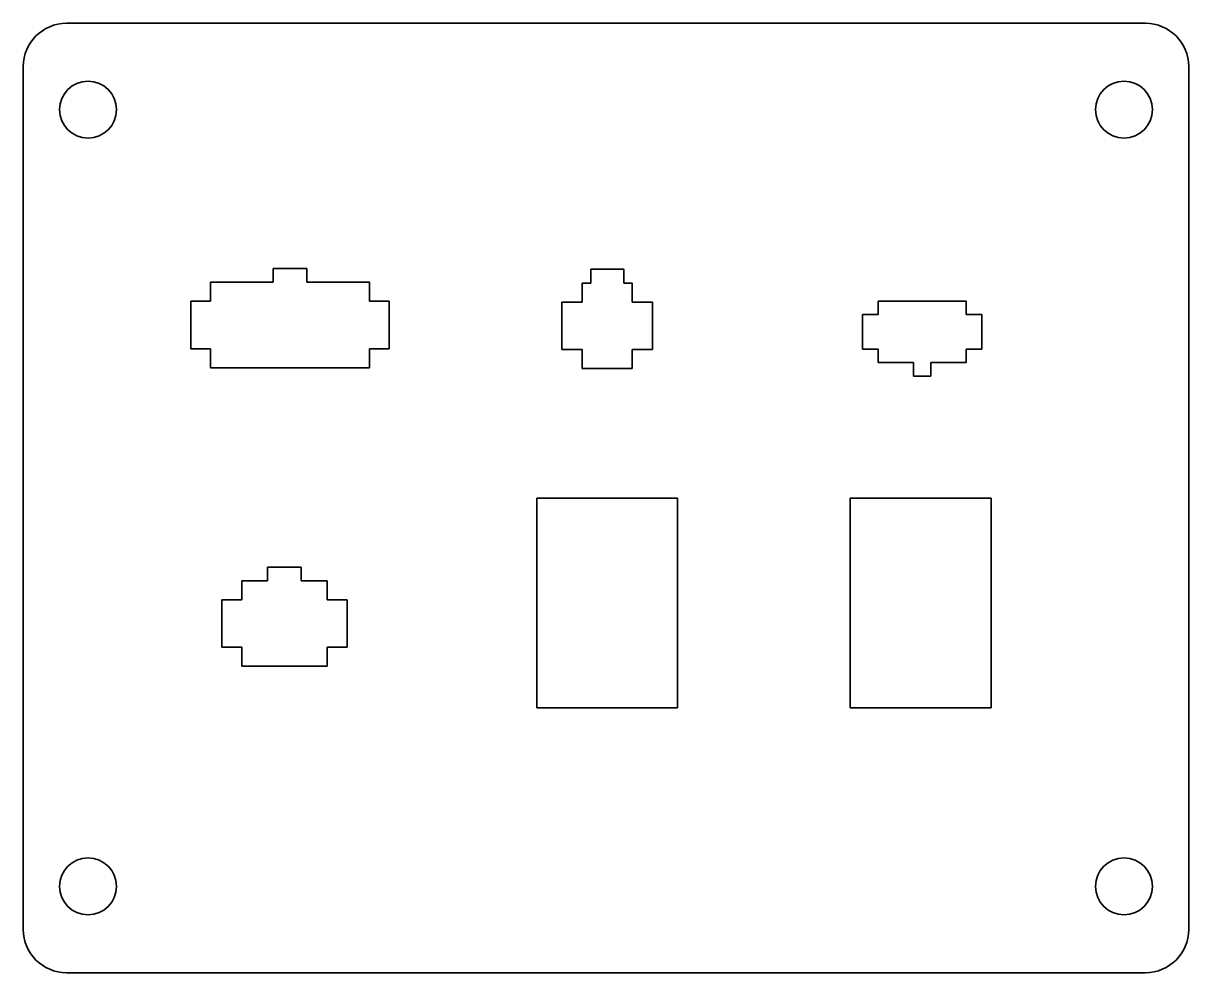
# Model space of a CAD drawing. Header units: millimetres. Extents: x 0 to 135, y 0 to 110.
import ezdxf

# ---------------------------------------------------------------- set-up
doc = ezdxf.new("R2010")
doc.units = ezdxf.units.MM
doc.layers.add('SIMUMAK Visible (ISO)', color=7, linetype='Continuous', lineweight=35)

# ---------------------------------------------------------------- blocks, each defined once
blk = doc.blocks.new('3DOF250-V003-TAPAD003_Sheet_3DOF250-V003-TAPAD003~2')
at = {"layer": 'SIMUMAK Visible (ISO)'}
for p, q in [((62.5, 55), (-62.5, 55)), ((-67.5, 50), (-67.5, -50)), ((67.5, -50), (67.5, 50)), ((-38.55, 25), (-38.55, 26.6)), ((-38.55, 26.6), (-34.65, 26.6)), ((-34.65, 26.6), (-34.65, 25)), ((-1.75, 24.9), (-1.75, 26.5)), ((-1.75, 26.5), (2.05, 26.5)), ((2.05, 26.5), (2.05, 24.9)), ((-45.8, 25), (-38.55, 25)), ((-45.8, 22.8), (-45.8, 25)), ((-34.65, 25), (-27.4, 25)), ((-27.4, 25), (-27.4, 22.8)), ((-2.75, 22.7), (-2.75, 24.9)), ((-2.75, 24.9), (-1.75, 24.9)), ((2.05, 24.9), (3.05, 24.9)), ((3.05, 24.9), (3.05, 22.7)), ((-48.1, 22.8), (-45.8, 22.8)), ((-48.1, 17.3), (-48.1, 22.8)), ((-27.4, 22.8), (-25.1, 22.8)), ((-25.1, 22.8), (-25.1, 17.3)), ((-5.1, 22.7), (-2.75, 22.7)), ((-5.1, 17.2), (-5.1, 22.7)), ((3.05, 22.7), (5.4, 22.7)), ((5.4, 22.7), (5.4, 17.2)), ((31.52, 22.81), (41.73, 22.81)), ((31.52, 21.26), (31.52, 22.81)), ((41.73, 22.81), (41.73, 21.26)), ((29.73, 17.26), (29.73, 21.26)), ((29.73, 21.26), (31.52, 21.26)), ((41.73, 21.26), (43.53, 21.26)), ((43.53, 21.26), (43.53, 17.26)), ((-45.8, 17.3), (-48.1, 17.3)), ((-45.8, 15.1), (-45.8, 17.3)), ((-25.1, 17.3), (-27.4, 17.3)), ((-27.4, 17.3), (-27.4, 15.1)), ((-2.75, 17.2), (-5.1, 17.2)), ((-2.75, 15), (-2.75, 17.2)), ((5.4, 17.2), (3.05, 17.2)), ((3.05, 17.2), (3.05, 15)), ((31.52, 17.26), (29.73, 17.26)), ((31.52, 15.71), (31.52, 17.26)), ((43.53, 17.26), (41.73, 17.26)), ((41.73, 17.26), (41.73, 15.71)), ((-27.4, 15.1), (-45.8, 15.1)), ((3.05, 15), (-2.75, 15)), ((35.64, 15.71), (31.52, 15.71)), ((35.64, 14.11), (35.64, 15.71)), ((41.73, 15.71), (37.62, 15.71)), ((37.62, 15.71), (37.62, 14.11)), ((37.62, 14.11), (35.64, 14.11)), ((-8, 0), (8.3, 0)), ((8.3, 0), (8.3, -24.3)), ((28.3, 0), (44.6, 0)), ((28.3, -24.3), (28.3, 0)), ((44.6, 0), (44.6, -24.3)), ((-8, -24.3), (-8, 0)), ((-39.2, -9.6), (-39.2, -8)), ((-39.2, -8), (-35.3, -8)), ((-35.3, -8), (-35.3, -9.6)), ((-42.2, -9.6), (-39.2, -9.6)), ((-42.2, -11.8), (-42.2, -9.6)), ((-35.3, -9.6), (-32.3, -9.6)), ((-32.3, -9.6), (-32.3, -11.8)), ((-44.5, -11.8), (-42.2, -11.8)), ((-44.5, -17.3), (-44.5, -11.8)), ((-32.3, -11.8), (-30, -11.8)), ((-30, -11.8), (-30, -17.3)), ((-42.2, -17.3), (-44.5, -17.3)), ((-42.2, -19.5), (-42.2, -17.3)), ((-30, -17.3), (-32.3, -17.3)), ((-32.3, -17.3), (-32.3, -19.5)), ((-32.3, -19.5), (-42.2, -19.5)), ((8.3, -24.3), (-8, -24.3)), ((44.6, -24.3), (28.3, -24.3)), ((-62.5, -55), (62.5, -55))]:
    blk.add_line(p, q, dxfattribs=at)
for centre in [(-60, 45), (60, 45), (-60, -45), (60, -45)]:
    blk.add_circle(centre, 3.3, dxfattribs=at)
at = {"layer": 'SIMUMAK Visible (ISO)', "extrusion": (0, 0, -1)}
for centre, start, end in [((62.5, 50), 0, 90), ((-62.5, 50), 90, 180), ((62.5, -50), 270, 0), ((-62.5, -50), 180, 270)]:
    blk.add_arc(centre, 5, start, end, dxfattribs=at)

msp = doc.modelspace()

# ---------------------------------------------------------------- block references
msp.add_blockref('3DOF250-V003-TAPAD003_Sheet_3DOF250-V003-TAPAD003~2', (67.5, 55))

doc.saveas('drawing.dxf')
